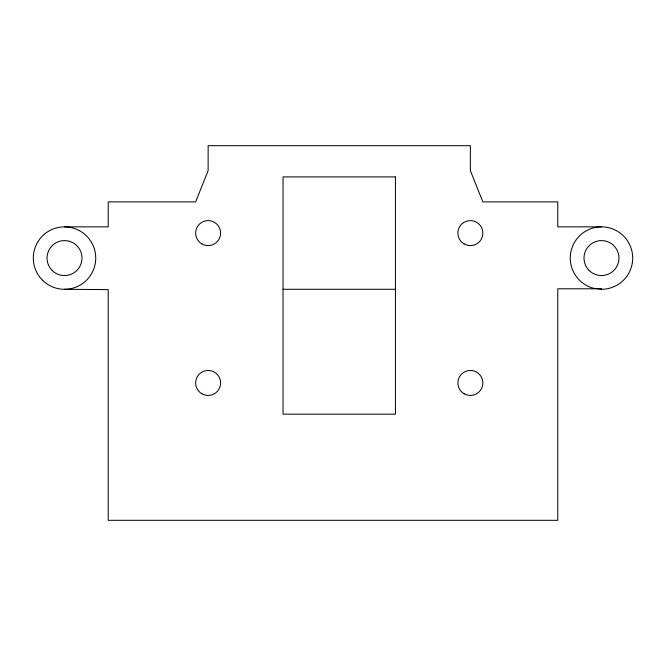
<?xml version="1.0" encoding="UTF-8"?>
<svg xmlns="http://www.w3.org/2000/svg" width="666" height="666" viewBox="0 0 666 666"><rect width="100%" height="100%" fill="white"/><g stroke="black" fill="none" stroke-linecap="round" stroke-linejoin="round"><path stroke-width="1" d="M64.519 226.856L108.225 226.856L108.225 201.881L195.638 201.881L208.125 170.662L208.125 145.688L470.363 145.688L470.363 170.662L482.85 201.881L557.775 201.881L557.775 226.856L601.481 226.856M601.481 288.786L557.775 288.786L557.775 520.312L108.225 520.312L108.225 289.618L64.519 289.294M283.05 289.294L395.438 289.294M395.438 176.906L283.05 176.906L283.05 414.169L395.438 414.169L395.438 176.906M601.481 289.294L593.398 288.228A31.219 31.219 0 0 1 577.564 238.012A31.219 31.219 0 0 1 629.778 244.88A31.219 31.219 0 0 1 601.481 289.294M42.441 280.153A31.219 31.219 0 0 0 94.672 266.159A31.219 31.219 0 0 0 56.435 227.922A31.219 31.219 0 0 0 42.441 280.153M52.156 270.438A17.483 17.483 0 0 0 81.402 262.604A17.483 17.483 0 0 0 59.99 241.192A17.483 17.483 0 0 0 52.156 270.438M589.119 270.438A17.483 17.483 0 0 0 618.364 262.604A17.483 17.483 0 0 0 596.952 241.192A17.483 17.483 0 0 0 589.119 270.438M464.119 243.914A12.488 12.488 0 0 0 482.85 233.1A12.488 12.488 0 0 0 464.119 222.286A12.488 12.488 0 0 0 464.119 243.914M201.881 243.914A12.488 12.488 0 0 0 220.613 233.1A12.488 12.488 0 0 0 201.881 222.286A12.488 12.488 0 0 0 201.881 243.914M201.881 393.764A12.488 12.488 0 0 0 220.613 382.95A12.488 12.488 0 0 0 201.881 372.136A12.488 12.488 0 0 0 201.881 393.764M464.119 393.764A12.488 12.488 0 0 0 482.85 382.95A12.488 12.488 0 0 0 464.119 372.136A12.488 12.488 0 0 0 464.119 393.764"/></g></svg>
